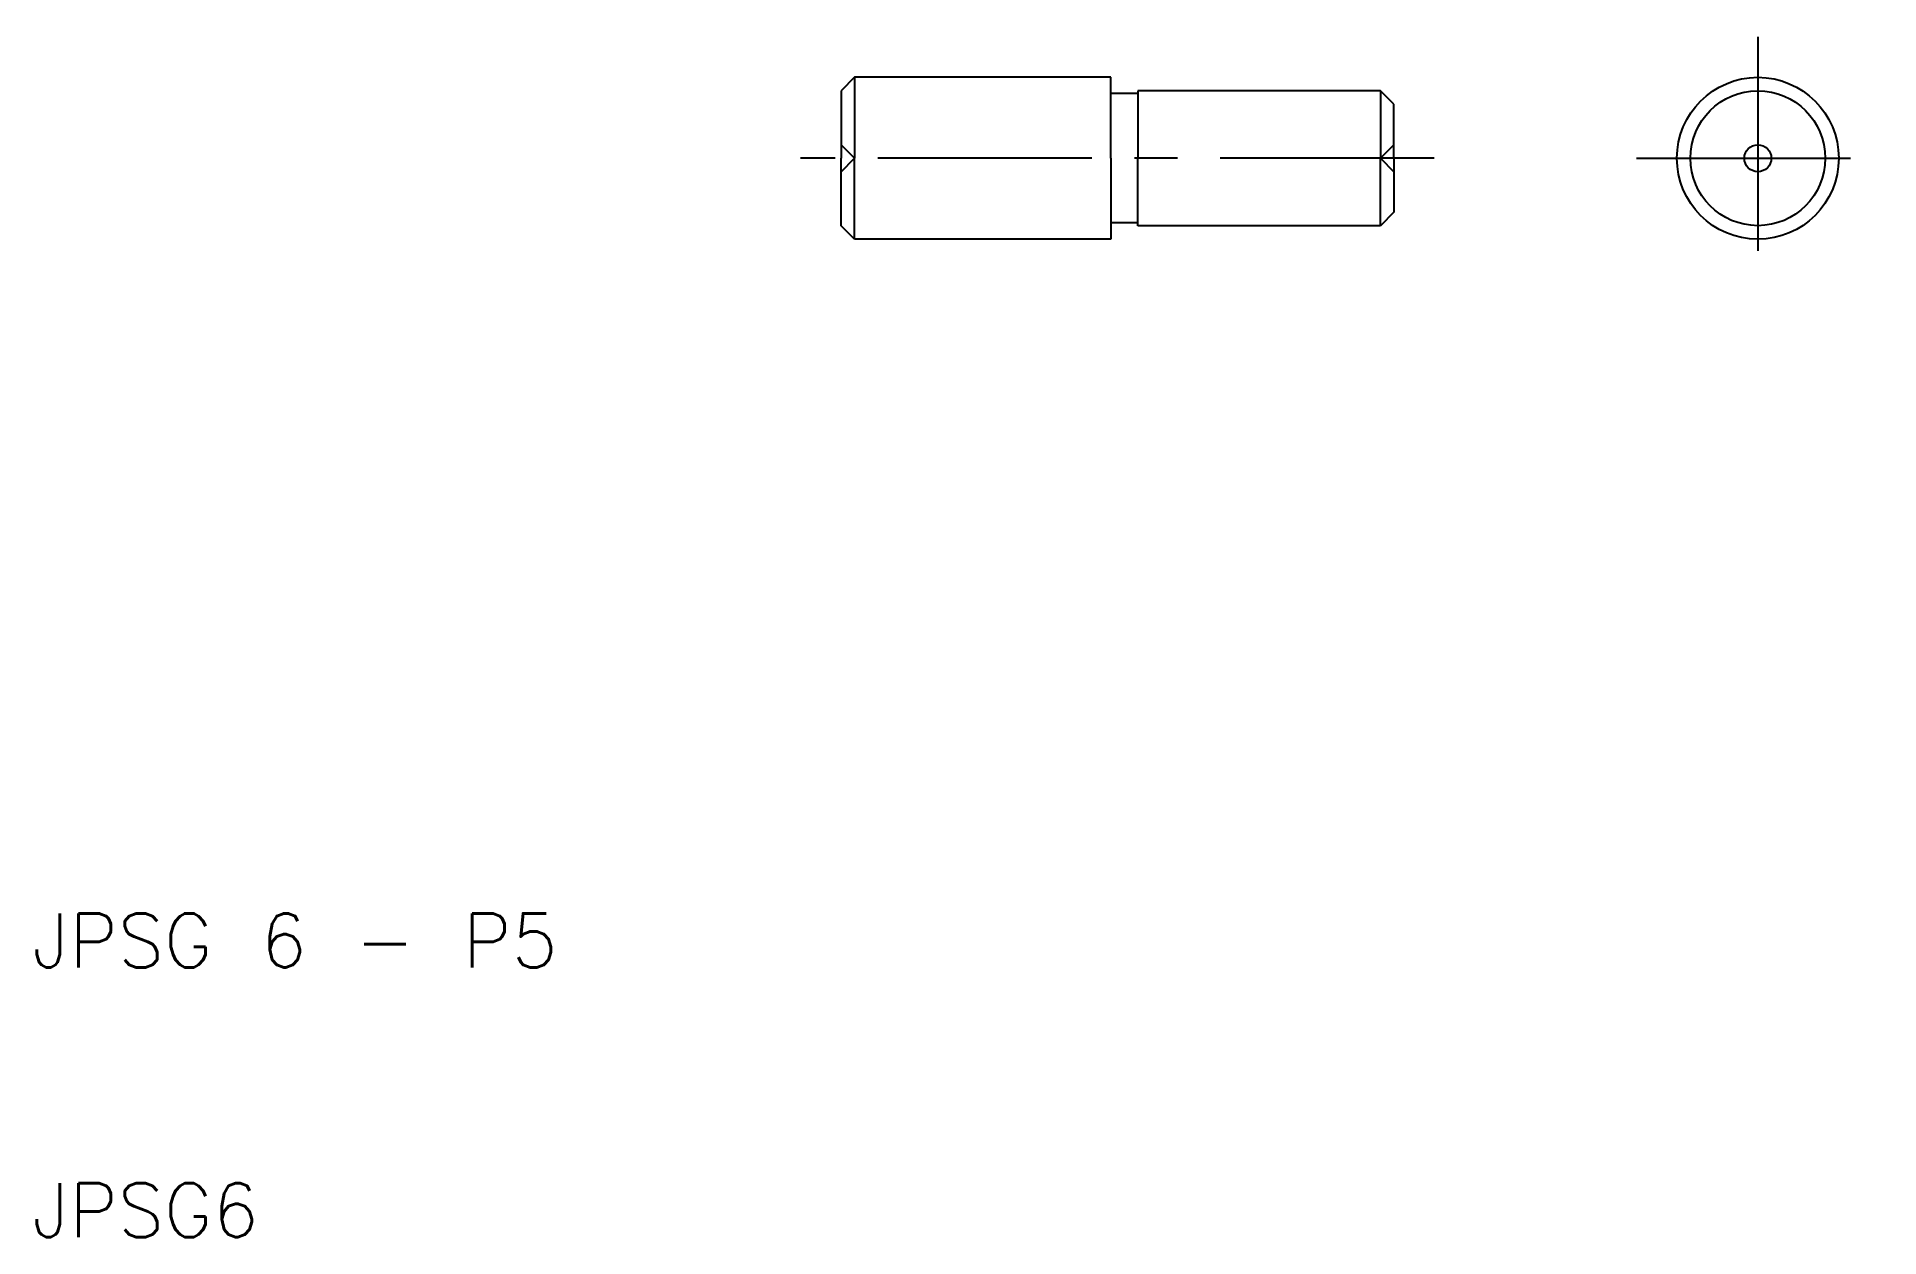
# Model space of a CAD drawing. Extents: x 10.2 to 78.5, y 10 to 54.5.
import ezdxf

# ---------------------------------------------------------------- set-up
doc = ezdxf.new("R2010")
doc.units = 0
doc.header["$LTSCALE"] = 0.25
doc.linetypes.add('CENTER', pattern=[50.8, 31.75, -6.35, 6.35, -6.35])
doc.linetypes.add('DASHED', pattern=[19.05, 12.7, -6.35])
doc.layers.get('0').update_dxf_attribs({"linetype": 'CONTINUOUS'})
doc.layers.add('CENTER', color=1, linetype='CENTER')
doc.styles.get("Standard").update_dxf_attribs({"font": 'txt.shx', "bigfont": 'extfont.shx'})

msp = doc.modelspace()

# ---------------------------------------------------------------- linework, layer by layer
for p, q in [((40.5, 53), (40, 52.5)), ((50, 53), (40.5, 53)), ((40.5, 53), (40.5, 50)), ((50, 52.4), (50, 53)), ((40, 52.5), (40, 50)), ((51, 52.4), (50, 52.4)), ((50, 50), (50, 52.4)), ((60, 52.5), (51, 52.5)), ((51, 52.5), (51, 52.4)), ((51, 52.4), (51, 50)), ((60.5, 52), (60, 52.5)), ((60, 52.5), (60, 50)), ((60.5, 50), (60.5, 52)), ((40, 47.5), (40, 50)), ((40.5, 47), (40.5, 50)), ((50, 50), (50, 47.6)), ((51, 47.6), (51, 50)), ((60, 47.5), (60, 50)), ((60.5, 50), (60.5, 48)), ((60.5, 48), (60, 47.5)), ((40.5, 47), (40, 47.5)), ((51, 47.6), (50, 47.6)), ((50, 47.6), (50, 47)), ((51, 47.5), (51, 47.6)), ((60, 47.5), (51, 47.5)), ((50, 47), (40.5, 47))]:
    msp.add_line(p, q)
at = {"color": 3, "linetype": 'DASHED'}
for p, q in [((40, 50.5), (40.5, 50)), ((40, 49.5), (40.5, 50)), ((60, 50), (60.5, 50.5)), ((60, 50), (60.5, 49.5))]:
    msp.add_line(p, q, dxfattribs=at)
for radius in [3, 2.5, 0.5]:
    msp.add_circle((74, 50), radius)
at = {"layer": 'CENTER', "color": 1, "linetype": 'CENTER'}
for p, q in [((74, 54.5), (74, 45.5)), ((62, 50), (38.5, 50)), ((69.5, 50), (78.5, 50))]:
    msp.add_line(p, q, dxfattribs=at)

# ---------------------------------------------------------------- texts
for s, p in [('JPSG 6 - P5', (10, 20)), ('JPSG6', (10, 10))]:
    msp.add_text(s, height=2).set_placement(p)

doc.saveas('drawing.dxf')
